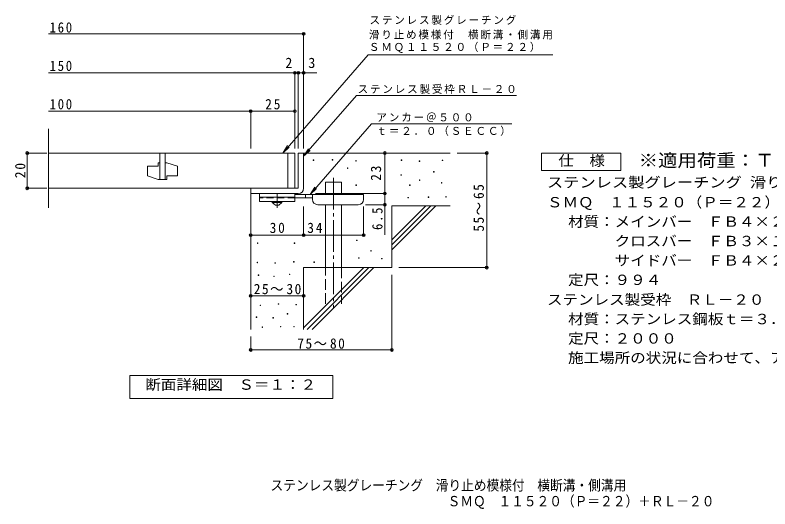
# Model space of a CAD drawing. Units: millimetres on the paper, enlarged 10 times, with parts at other scales. Extents: x -1577 to 1634, y -1375 to 1110.
# Drawn here: x -1577 to 562, y -1375 to 25 of the extents above; entities that cross this region are included whole.
import ezdxf
from ezdxf.enums import TextEntityAlignment as Align

# ---------------------------------------------------------------- set-up
doc = ezdxf.new("R2010")
doc.units = ezdxf.units.MM
doc.header["$LTSCALE"] = 10
doc.header["$PDMODE"] = 32
doc.header["$PDSIZE"] = 8
for name, pattern in [('CHAIN1', [8, 5, -1, 1, -1]), ('CHAIN2', [12, 9, -1, 1, -1]), ('DASHED2', [3, 2, -1]), ('DASHED3', [4, 3, -1])]:
    doc.linetypes.add(name, pattern=pattern)
for name, color, linetype, lineweight in [('D-0', 7, 'Continuous', 9), ('D-1', 2, 'Continuous', 9), ('D-2', 3, 'Continuous', 9), ('D-4', 7, 'Continuous', 9), ('D-5', 7, 'Continuous', 9), ('D-6', 6, 'Continuous', 9), ('D-9', 4, 'Continuous', 9)]:
    doc.layers.add(name, color=color, linetype=linetype, lineweight=lineweight)
doc.layers.add('F-5_F-5ﾚｲﾔ', color=2, linetype='Continuous')
doc.styles.add('ＭＳ ゴシック', font='')
doc.styles.get('ＭＳ ゴシック').set_extended_font_data('MS Gothic')

msp = doc.modelspace()

# ---------------------------------------------------------------- linework, layer by layer
at = {"layer": 'D-0'}
for points in [[(-677.72, -386.35), (-677.72, -384.85), (-676.22, -384.85), (-676.22, -386.35)], [(-731.86, -387.03), (-731.86, -385.53), (-730.36, -385.53), (-730.36, -387.03)], [(-611.4, -389.06), (-611.4, -387.56), (-609.9, -387.56), (-609.9, -389.06)], [(-482.14, -387.03), (-482.14, -385.53), (-480.64, -385.53), (-480.64, -387.03)], [(-431.39, -389.74), (-431.39, -388.24), (-429.89, -388.24), (-429.89, -389.74)], [(-366.42, -387.71), (-366.42, -386.21), (-364.92, -386.21), (-364.92, -387.71)], [(-635.09, -410.04), (-635.09, -408.54), (-633.59, -408.54), (-633.59, -410.04)], [(-483.5, -428.99), (-483.5, -427.49), (-482, -427.49), (-482, -428.99)], [(-390.78, -420.19), (-390.78, -418.69), (-389.28, -418.69), (-389.28, -420.19)], [(-430.71, -443.88), (-430.71, -442.38), (-429.21, -442.38), (-429.21, -443.88)], [(-610.72, -458.09), (-610.72, -456.59), (-609.22, -456.59), (-609.22, -458.09)], [(-458.46, -458.09), (-458.46, -456.59), (-456.96, -456.59), (-456.96, -458.09)], [(-368.45, -451.32), (-368.45, -449.82), (-366.95, -449.82), (-366.95, -451.32)], [(-463.19, -493.28), (-463.19, -491.78), (-461.69, -491.78), (-461.69, -493.28)], [(-405.67, -491.93), (-405.67, -490.43), (-404.17, -490.43), (-404.17, -491.93)], [(-356.27, -491.25), (-356.27, -489.75), (-354.77, -489.75), (-354.77, -491.25)], [(-608.69, -614.42), (-608.69, -612.92), (-607.19, -612.92), (-607.19, -614.42)], [(-890.01, -622.62), (-890.01, -621.12), (-888.51, -621.12), (-888.51, -622.62)], [(-785.32, -622.62), (-785.32, -621.12), (-783.82, -621.12), (-783.82, -622.62)], [(-603.28, -664.5), (-603.28, -663), (-601.78, -663), (-601.78, -664.5)], [(-568.77, -644.19), (-568.77, -642.69), (-567.27, -642.69), (-567.27, -644.19)], [(-890.77, -677.06), (-890.77, -675.56), (-889.27, -675.56), (-889.27, -677.06)], [(-840.14, -678.58), (-840.14, -677.08), (-838.64, -677.08), (-838.64, -678.58)], [(-787.23, -675.54), (-787.23, -674.04), (-785.73, -674.04), (-785.73, -675.54)], [(-729.82, -676.01), (-729.82, -674.51), (-728.32, -674.51), (-728.32, -676.01)], [(-538.31, -666.53), (-538.31, -665.03), (-536.81, -665.03), (-536.81, -666.53)], [(-887.72, -713.22), (-887.72, -711.72), (-886.22, -711.72), (-886.22, -713.22)], [(-843.57, -716.27), (-843.57, -714.77), (-842.07, -714.77), (-842.07, -716.27)], [(-799.41, -710.94), (-799.41, -709.44), (-797.91, -709.44), (-797.91, -710.94)], [(-882.4, -798.49), (-882.4, -796.99), (-880.9, -796.99), (-880.9, -798.49)], [(-830.62, -794.69), (-830.62, -793.19), (-829.12, -793.19), (-829.12, -794.69)], [(-780.76, -796.59), (-780.76, -795.09), (-779.26, -795.09), (-779.26, -796.59)], [(-893.05, -831.99), (-893.05, -830.49), (-891.55, -830.49), (-891.55, -831.99)], [(-845.85, -834.28), (-845.85, -832.78), (-844.35, -832.78), (-844.35, -834.28)], [(-805.5, -822.47), (-805.5, -820.97), (-804, -820.97), (-804, -822.47)], [(-876.69, -860.54), (-876.69, -859.04), (-875.19, -859.04), (-875.19, -860.54)], [(-824.91, -859.02), (-824.91, -857.52), (-823.41, -857.52), (-823.41, -859.02)], [(-786.85, -859.02), (-786.85, -857.52), (-785.35, -857.52), (-785.35, -859.02)]]:
    msp.add_lwpolyline(points, close=True, dxfattribs=at)
at = {"layer": 'D-1'}
for p, q in [((-773.99, -366.08), (-773.99, -466.08)), ((-773.99, -366.08), (-758.99, -366.08)), ((-758.99, -466.08), (-758.99, -366.08)), ((-773.99, -466.08), (-908.99, -466.08)), ((-908.99, -481.08), (-908.99, -466.08)), ((-908.99, -481.08), (-778.99, -481.08)), ((-778.99, -481.08), (-773.99, -481.08))]:
    msp.add_line(p, q, dxfattribs=at)
msp.add_arc((-773.99, -466.08), 15, 270, 0, dxfattribs=at)
at = {"layer": 'D-2'}
for p, q in [((-1481.66, -521.32), (-1481.66, -297.38)), ((-783.99, -366.08), (-1481.66, -366.08)), ((-1166.49, -366.08), (-1166.49, -441.08)), ((-1151.49, -366.08), (-1151.49, -441.08)), ((-803.99, -466.08), (-803.99, -366.08)), ((-783.99, -366.08), (-783.99, -466.08)), ((-1201.49, -403.58), (-1201.49, -431.08)), ((-1201.49, -403.58), (-1171.49, -403.58)), ((-1171.49, -393.58), (-1171.49, -403.58)), ((-1166.49, -393.58), (-1171.49, -393.58)), ((-1146.49, -393.58), (-1151.49, -393.58)), ((-1146.49, -431.08), (-1116.49, -431.08)), ((-1481.66, -466.08), (-783.99, -466.08))]:
    msp.add_line(p, q, dxfattribs=at)
for points in [[(-1146.49, -393.58), (-1116.49, -403.58), (-1116.49, -431.08)], [(-1146.49, -431.08), (-1146.49, -441.08), (-1171.49, -441.08), (-1201.49, -431.08)]]:
    msp.add_lwpolyline(points, dxfattribs=at)
at = {"layer": 'D-4'}
for p, q in [((-1481.66, -28.21), (-758.99, -28.21)), ((-758.99, -353.13), (-758.99, -25.21)), ((-1481.66, -138.91), (-783.99, -138.91)), ((-783.99, -353.13), (-783.99, -135.91)), ((-783.99, -138.91), (-778.99, -138.91)), ((-778.99, -138.91), (-721.33, -138.91)), ((-773.99, -353.13), (-773.99, -135.91)), ((-1481.66, -247.66), (-908.99, -247.66)), ((-908.99, -353.13), (-908.99, -244.66)), ((-908.99, -247.66), (-783.99, -247.66)), ((-1487.01, -366.08), (-1545.06, -366.08)), ((-1542.06, -466.08), (-1542.06, -366.08)), ((-529.02, -481.08), (-529.02, -366.08)), ((-237.22, -366.08), (-323.99, -366.08)), ((-240.22, -366.08), (-240.22, -691.08)), ((-1487.01, -466.08), (-1545.06, -466.08)), ((-724.98, -481.08), (-526.02, -481.08)), ((-529.02, -481.08), (-529.02, -597.83)), ((-526.02, -512.58), (-583.98, -512.58)), ((-758.98, -602.18), (-758.98, -517.58)), ((-588.98, -602.18), (-588.98, -517.58)), ((-237.22, -691.08), (-488.99, -691.08)), ((-508.99, -927.43), (-508.99, -711.08)), ((-908.99, -770.84), (-758.99, -770.84)), ((-908.99, -927.43), (-908.99, -886.08)), ((-908.99, -924.43), (-508.99, -924.43))]:
    msp.add_line(p, q, dxfattribs=at)
msp.add_lwpolyline([(-908.98, -599.18), (-758.98, -599.18), (-588.98, -599.18)], dxfattribs=at)
for p in [(-758.99, -28.21), (-783.99, -138.91), (-773.99, -138.91), (-758.99, -138.91), (-908.99, -247.66), (-783.99, -247.66), (-1542.06, -366.08), (-529.02, -366.08), (-240.22, -366.08), (-1542.06, -466.08), (-529.02, -481.08), (-529.02, -512.58), (-908.98, -599.18), (-758.98, -599.18), (-588.98, -599.18), (-240.22, -691.08), (-908.99, -770.84), (-758.99, -770.84), (-908.99, -924.43), (-508.99, -924.43)]:
    msp.add_point(p, dxfattribs=at)
at = {"layer": 'D-5'}
for p, q in [((-575.72, -87.46), (-52.55, -87.46)), ((-609.17, -203.17), (-758.99, -375.3)), ((-609.17, -203.17), (-155.84, -203.17)), ((-566.32, -283.03), (-740.87, -483.58)), ((-566.32, -283.03), (-169.29, -283.03)), ((-818.22, -366.08), (-799.49, -349.53)), ((-758.99, -375.3), (-745.18, -354.46)), ((-758.99, -375.3), (-740.25, -358.75)), ((-740.87, -483.58), (-727.06, -462.74)), ((-740.87, -483.58), (-722.13, -467.03))]:
    msp.add_line(p, q, dxfattribs=at)
msp.add_lwpolyline([(-575.72, -87.46), (-818.22, -366.08), (-804.41, -345.24)], dxfattribs=at)
for points in [[(-84.64, -416.08), (-84.64, -366.08), (140.36, -366.08), (140.36, -416.08)], [(-1250.98, -1062.02), (-1250.98, -997.02), (-675.98, -997.02), (-675.98, -1062.02)]]:
    msp.add_lwpolyline(points, close=True, dxfattribs=at)
at = {"layer": 'D-6'}
for p, q in [((-758.99, -366.08), (-343.99, -366.08)), ((-696.69, -483.58), (-696.69, -448.58)), ((-696.69, -448.58), (-651.69, -448.58)), ((-651.69, -483.58), (-651.69, -448.58)), ((-908.99, -481.08), (-908.99, -866.08)), ((-696.69, -691.08), (-696.69, -512.58)), ((-651.69, -691.08), (-651.69, -512.58)), ((-508.99, -612.09), (-412.98, -516.08)), ((-508.99, -516.08), (-343.99, -516.08)), ((-508.99, -626.23), (-398.84, -516.08)), ((-508.99, -516.08), (-508.99, -691.08)), ((-508.99, -640.37), (-384.7, -516.08)), ((-758.99, -691.08), (-758.99, -866.08)), ((-758.99, -691.08), (-508.99, -691.08)), ((-758.99, -862.09), (-587.98, -691.08)), ((-748.84, -866.08), (-573.84, -691.08)), ((-734.7, -866.08), (-559.7, -691.08))]:
    msp.add_line(p, q, dxfattribs=at)
at = {"layer": 'D-6', "linetype": 'CHAIN2'}
msp.add_line((-674.19, -436.27), (-674.19, -804.41), dxfattribs=at)
at = {"layer": 'D-6', "linetype": 'DASHED3'}
for p, q in [((-696.69, -793.58), (-696.69, -691.08)), ((-651.69, -691.08), (-651.69, -793.58))]:
    msp.add_line(p, q, dxfattribs=at)
at = {"layer": 'D-9', "color": 3}
for p, q in [((-883.98, -481.08), (-883.98, -503.58)), ((-783.98, -481.08), (-883.98, -481.08)), ((-783.98, -491.08), (-883.98, -491.08)), ((-783.98, -481.08), (-783.98, -503.58)), ((-783.98, -503.58), (-883.98, -503.58))]:
    msp.add_line(p, q, dxfattribs=at)
at = {"layer": 'D-9', "linetype": 'CHAIN1'}
msp.add_line((-833.98, -521.32), (-833.98, -481.08), dxfattribs=at)
at = {"layer": 'D-9'}
for p, q in [((-588.98, -483.58), (-783.98, -483.58)), ((-753.98, -493.58), (-753.98, -483.58)), ((-733.98, -497.58), (-733.98, -483.58)), ((-588.98, -497.58), (-588.98, -483.58)), ((-733.95, -493.58), (-783.98, -493.58)), ((-718.98, -512.58), (-603.98, -512.58))]:
    msp.add_line(p, q, dxfattribs=at)
at = {"layer": 'D-9', "color": 3, "linetype": 'DASHED2'}
msp.add_line((-783.98, -493.58), (-883.98, -493.58), dxfattribs=at)
at = {"layer": 'D-9', "color": 2}
for p, q in [((-847.73, -506.08), (-847.73, -503.58)), ((-847.73, -506.08), (-838.98, -513.58)), ((-847.73, -506.08), (-820.23, -506.08)), ((-828.98, -513.58), (-820.23, -506.08)), ((-820.23, -506.08), (-820.23, -503.58)), ((-838.98, -513.58), (-828.98, -513.58))]:
    msp.add_line(p, q, dxfattribs=at)
at = {"layer": 'D-9'}
for centre, start, end in [((-718.98, -497.58), 180, 270), ((-603.98, -497.58), 270, 0)]:
    msp.add_arc(centre, 15, start, end, dxfattribs=at)

# ---------------------------------------------------------------- texts
at = {"layer": 'D-4', "color": 2, "style": 'ＭＳ ゴシック'}
for s, p in [('2', (-810.83, -133.91)), ('3', (-745.69, -133.91))]:
    msp.add_text(s, height=29.33, dxfattribs=at).set_placement(p, align=Align.BOTTOM_LEFT)
at = {"layer": 'D-4', "color": 2, "char_height": 29.33, "attachment_point": 7, "style": 'ＭＳ ゴシック'}
for s, insert in [('\\T1.27;\\W0.9;160', (-1478.6, -25.16)), ('\\T1.27;\\W0.9;150', (-1478.6, -133.91)), ('\\T1.27;\\W0.9;100', (-1478.6, -242.66)), ('\\T1.27;\\W0.95;25', (-867.74, -242.66)), ('\\T1.27;\\W0.95;30', (-855.23, -593.18)), ('\\T1.27;\\W0.95;34', (-748.61, -593.18)), ('\\T1.22;\\W0.95;25～30', (-900.24, -766.7)), ('\\T1.22;\\W0.95;75～80', (-776.86, -921.16))]:
    msp.add_mtext(s, dxfattribs=dict(at, insert=insert))
at = {"layer": 'D-4', "color": 2, "char_height": 29.33, "attachment_point": 7, "rotation": 90, "style": 'ＭＳ ゴシック'}
for s, insert in [('\\T1.27;\\W0.95;20', (-1547.06, -437.33)), ('\\T1.27;\\W0.95;23', (-539.02, -444.83)), ('\\T1.22;\\W0.95;55～65', (-247.83, -589.09)), ('\\T1.27;\\W0.9;6.5', (-535.02, -584.27))]:
    msp.add_mtext(s, dxfattribs=dict(at, insert=insert))
at = {"layer": 'D-5', "color": 3, "style": 'ＭＳ ゴシック', "width": 1.1}
msp.add_text('※適用荷重：Ｔ－２０', height=36.66, dxfattribs=at).set_placement((190.36, -416.08), align=Align.BOTTOM_LEFT)
at = {"layer": 'D-5', "color": 2, "style": 'ＭＳ ゴシック'}
for s, width, p in [('仕\u3000様', 1.1, (-37.14, -411.08)), ('ステンレス製グレーチング 滑り止め模様付 横断溝・側溝用', 1.15, (-69.31, -472.75)), ('ＳＭＱ\u3000１１５２０（Ｐ＝２２）', 1.1, (-69.31, -529)), ('材質：メインバー\u3000ＦＢ４×２０（ＳＵＳ３０４）', 1.1, (-9.6, -584)), ('\u3000\u3000\u3000クロスバー\u3000ＦＢ３×１５（ＳＵＳ３０４）', 1.1, (-9.6, -639)), ('\u3000\u3000\u3000サイドバー\u3000ＦＢ４×２０（ＳＵＳ３０４）', 1.1, (-9.6, -694)), ('定尺：９９４', 1.1, (-9.6, -749)), ('ステンレス製受枠\u3000ＲＬ－２０', 1.1, (-69.31, -805.16)), ('材質：ステンレス鋼板ｔ＝３．０（ＳＵＳ３０４）', 1.1, (-9.6, -860.17)), ('定尺：２０００', 1.1, (-9.6, -915.16)), ('施工場所の状況に合わせて、アンカーをプライヤー等で折り曲げてご使用ください。', 1.1, (-9.6, -970.16)), ('断面詳細図\u3000Ｓ＝１：２', 1.1, (-1207.56, -1046.05))]:
    msp.add_text(s, height=29.33, dxfattribs=dict(at, width=width)).set_placement(p, align=Align.BOTTOM_LEFT)
at = {"layer": 'D-5', "char_height": 21.99, "attachment_point": 7, "style": 'ＭＳ ゴシック'}
for s, insert in [('\\T1.17;ステンレス製グレーチング', (-572.41, -2.79)), ('\\T1.17;滑り止め模様付\u3000横断溝・側溝用', (-573.96, -44.45)), ('\\T1.17;ＳＭＱ１１５２０（Ｐ＝２２）', (-574.18, -82.31)), ('\\T1.17;ステンレス製受枠ＲＬ－２０', (-606.05, -198.41)), ('\\T1.17;アンカー＠５００', (-552.67, -278.37)), ('\\T1.17;ｔ＝２．０（ＳＥＣＣ）', (-552.67, -317.69))]:
    msp.add_mtext(s, dxfattribs=dict(at, insert=insert))
at = {"layer": 'F-5_F-5ﾚｲﾔ', "style": 'ＭＳ ゴシック', "width": 0.9}
for s, p in [('ステンレス製グレーチング\u3000滑り止め模様付\u3000横断溝・側溝用', (-852.69, -1331.45)), ('ＳＭＱ\u3000１１５２０（Ｐ＝２２）＋ＲＬ－２０', (-350.98, -1376.39))]:
    msp.add_text(s, height=29.33, dxfattribs=at).set_placement(p, align=Align.BOTTOM_LEFT)

doc.saveas('drawing.dxf')
